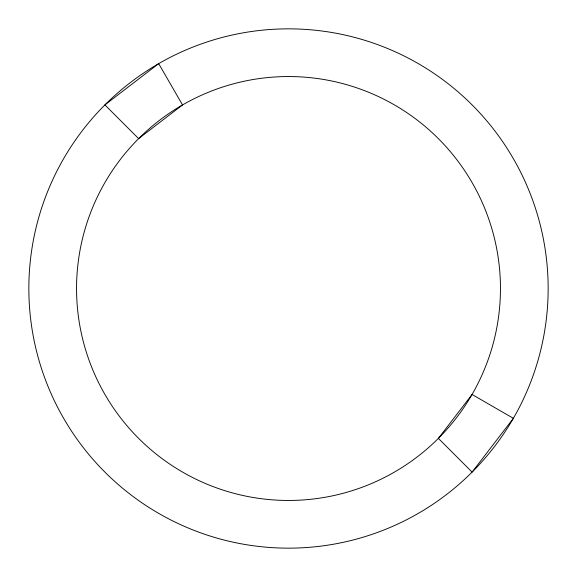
<?xml version="1.0" encoding="UTF-8"?>
<svg xmlns="http://www.w3.org/2000/svg" width="577" height="577" viewBox="0 0 577 577"><rect width="100%" height="100%" fill="white"/><g stroke="black" fill="none" stroke-linecap="round" stroke-linejoin="round"><path stroke-width="0.87" d="M472.058 394.48L438.376 438.376L472.101 472.101L513.364 418.325L472.058 394.48M158.675 63.636L104.899 104.899L138.624 138.624L182.52 104.942A211.961 211.961 0 0 1 500.461 288.5A211.961 211.961 0 0 1 182.52 472.058A211.961 211.961 0 0 1 182.52 104.942L158.675 63.636A259.65 259.65 0 0 1 548.15 288.5A259.65 259.65 0 0 1 158.675 513.364A259.65 259.65 0 0 1 158.675 63.636"/></g></svg>
